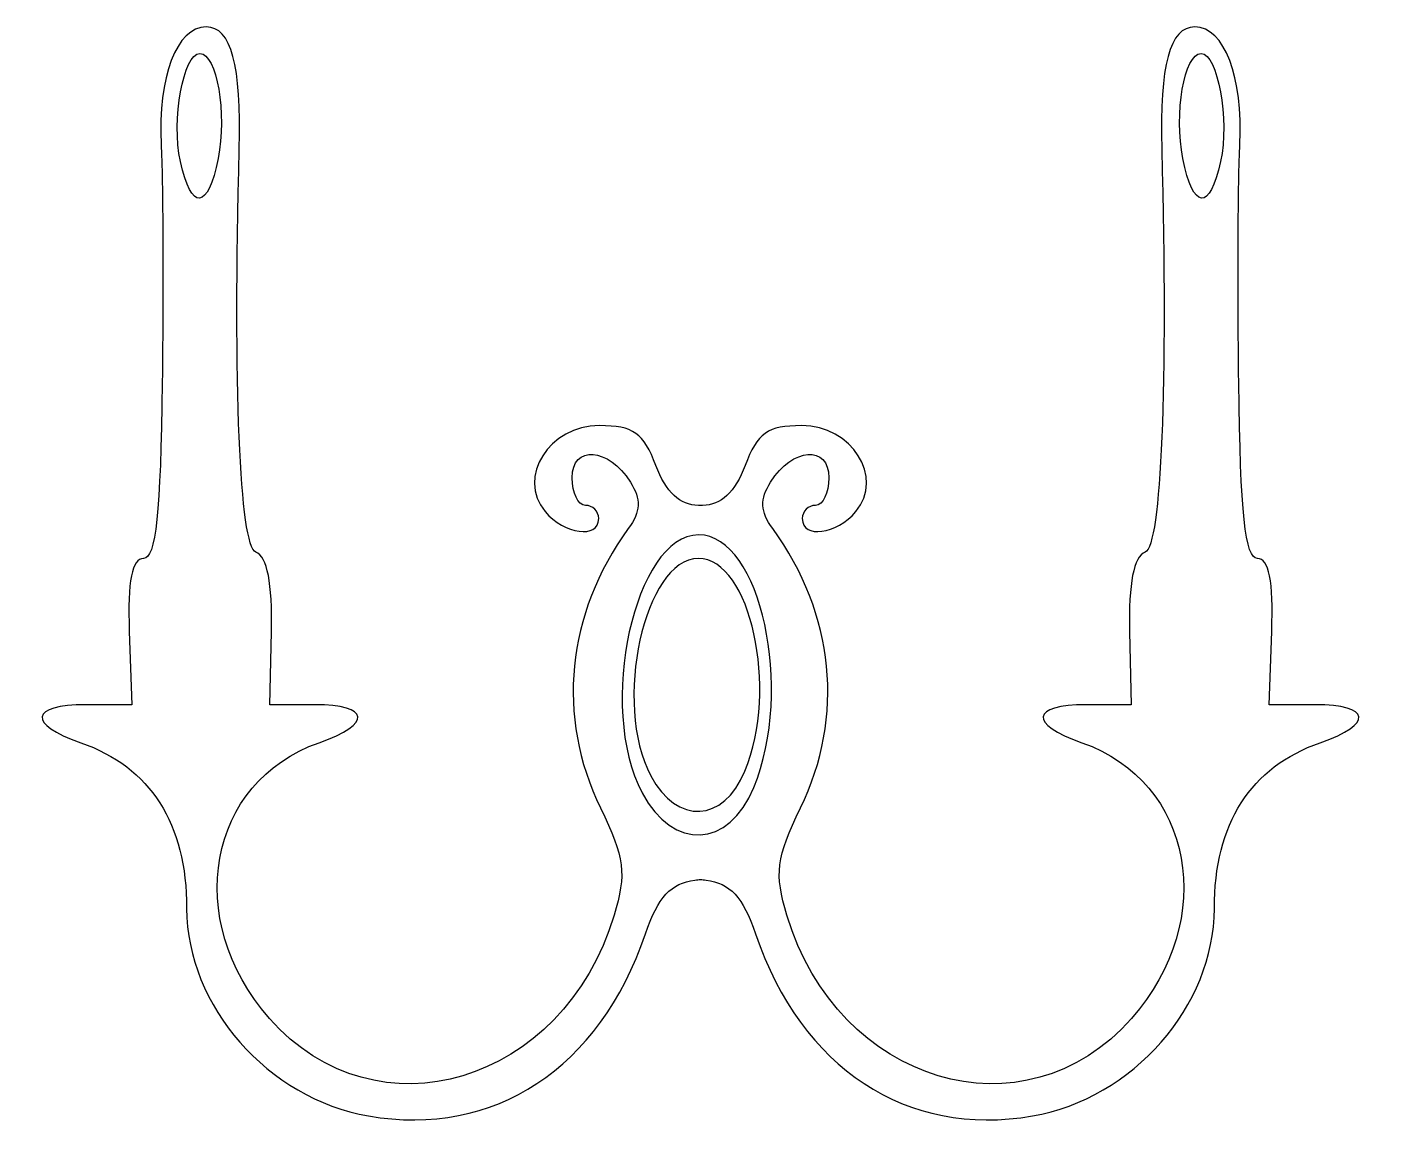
# Model space of a CAD drawing. Header units: centimetres. Extents: x -9.7 to 9.7, y -8.1 to 7.8.
import ezdxf

# ---------------------------------------------------------------- set-up
doc = ezdxf.new("R2010")
doc.units = ezdxf.units.CM
doc.header["$MEASUREMENT"] = 0
doc.layers.add('Camada 1', color=7, linetype='Continuous')

msp = doc.modelspace()

# ---------------------------------------------------------------- linework, layer by layer
at = {"layer": 'Camada 1'}
for points, knots in [([(0.00001, -4.38917), (-0.0251, -4.39078), (-0.05143, -4.39335), (-0.0791, -4.39676), (-0.0791, -4.39676), (-0.4252, -4.43957), (-0.6079, -4.63809), (-0.78951, -5.16913), (-0.78951, -5.16913), (-1.45004, -7.10162), (-2.95198, -8.08907), (-4.75852, -7.7789), (-4.75852, -7.7789), (-4.75852, -7.7789), (-4.7587, -7.77891), (-4.7587, -7.77891), (-4.7587, -7.77891), (-6.19682, -7.53182), (-7.36606, -6.1981), (-7.36606, -4.80462), (-7.36606, -4.80462), (-7.36606, -3.58664), (-7.88388, -2.77593), (-8.88456, -2.42707), (-8.88456, -2.42707), (-9.65564, -2.15839), (-9.61656, -1.88205), (-8.80791, -1.88205), (-8.80791, -1.88205), (-8.80791, -1.88205), (-8.1537, -1.88206), (-8.1537, -1.88206), (-8.1537, -1.88206), (-8.1537, -1.88206), (-8.18868, -0.83397), (-8.18868, -0.83397), (-8.18868, -0.83397), (-8.21289, -0.10383), (-8.15111, 0.21415), (-7.98529, 0.21397), (-7.98529, 0.21397), (-7.80834, 0.21378), (-7.73912, 0.86223), (-7.71586, 2.73833), (-7.71586, 2.73833), (-7.69856, 4.12694), (-7.70583, 5.6624), (-7.73168, 6.15063), (-7.73168, 6.15063), (-7.78305, 7.11578), (-7.50767, 7.83513), (-7.0864, 7.83513), (-7.0864, 7.83513), (-6.72654, 7.83513), (-6.57954, 7.29292), (-6.61155, 6.08293), (-6.61155, 6.08293), (-6.70124, 2.69595), (-6.60634, 0.39336), (-6.37337, 0.30403), (-6.37337, 0.30403), (-6.20965, 0.24132), (-6.13559, -0.13957), (-6.15138, -0.83619), (-6.15138, -0.83619), (-6.15138, -0.83619), (-6.17519, -1.88206), (-6.17519, -1.88206), (-6.17519, -1.88206), (-6.17519, -1.88206), (-5.53216, -1.88206), (-5.53216, -1.88206), (-5.53216, -1.88206), (-4.73299, -1.88206), (-4.69949, -2.15987), (-5.46649, -2.42708), (-5.46649, -2.42708), (-7.06703, -2.98509), (-7.4243, -4.96208), (-6.1806, -6.37876), (-6.1806, -6.37876), (-4.64816, -8.1239), (-1.96841, -7.32192), (-1.23845, -4.89971), (-1.23845, -4.89971), (-1.05872, -4.30337), (-1.08719, -4.08008), (-1.43437, -3.36298), (-1.43437, -3.36298), (-2.07053, -2.04879), (-1.92523, -0.58798), (-1.03564, 0.64249), (-1.03564, 0.64249), (-0.85628, 0.89054), (-0.84826, 1.06135), (-1.00458, 1.30937), (-1.00458, 1.30937), (-1.31904, 1.80859), (-1.84058, 1.84711), (-1.84058, 1.37097), (-1.84058, 1.37097), (-1.84058, 1.15364), (-1.7548, 0.97595), (-1.65005, 0.97595), (-1.65005, 0.97595), (-1.5453, 0.97595), (-1.45952, 0.89017), (-1.45952, 0.78542), (-1.45952, 0.78542), (-1.45952, 0.49385), (-1.95463, 0.55896), (-2.22628, 0.88644), (-2.22628, 0.88644), (-2.63694, 1.381), (-2.17048, 2.11913), (-1.44703, 2.11913), (-1.44703, 2.11913), (-0.96401, 2.11913), (-0.81515, 2.01383), (-0.63912, 1.54752), (-0.63912, 1.54752), (-0.49548, 1.16702), (-0.29191, 0.97591), (-0.0305, 0.97591), (-0.0305, 0.97591), (-0.0305, 0.97591), (0.03057, 0.97592), (0.03057, 0.97592), (0.03057, 0.97592), (0.292, 0.97592), (0.49555, 1.167), (0.63919, 1.54753), (0.63919, 1.54753), (0.81522, 2.01383), (0.96407, 2.11914), (1.4471, 2.11914), (1.4471, 2.11914), (2.17055, 2.11914), (2.63701, 1.38101), (2.22635, 0.88645), (2.22635, 0.88645), (1.95468, 0.55898), (1.45959, 0.49386), (1.45959, 0.78543), (1.45959, 0.78543), (1.45959, 0.89018), (1.54534, 0.97596), (1.65012, 0.97596), (1.65012, 0.97596), (1.75487, 0.97596), (1.84065, 1.15365), (1.84065, 1.37098), (1.84065, 1.37098), (1.84065, 1.84712), (1.3191, 1.80863), (1.00465, 1.30938), (1.00465, 1.30938), (0.84833, 1.06136), (0.85635, 0.89054), (1.03571, 0.6425), (1.03571, 0.6425), (1.92529, -0.58797), (2.0706, -2.04879), (1.43444, -3.36297), (1.43444, -3.36297), (1.08725, -4.0801), (1.05878, -4.30335), (1.23852, -4.8997), (1.23852, -4.8997), (1.96848, -7.32193), (4.64821, -8.12389), (6.18067, -6.37875), (6.18067, -6.37875), (7.42434, -4.96204), (7.0671, -2.98505), (5.46656, -2.42707), (5.46656, -2.42707), (4.69959, -2.15987), (4.73306, -1.88205), (5.53223, -1.88205), (5.53223, -1.88205), (5.53223, -1.88205), (6.17526, -1.88206), (6.17526, -1.88206), (6.17526, -1.88206), (6.17526, -1.88206), (6.15145, -0.83619), (6.15145, -0.83619), (6.15145, -0.83619), (6.13563, -0.13957), (6.20968, 0.24133), (6.37344, 0.30403), (6.37344, 0.30403), (6.60641, 0.39335), (6.70131, 2.69592), (6.61162, 6.08293), (6.61162, 6.08293), (6.57954, 7.29292), (6.72654, 7.83513), (7.08643, 7.83513), (7.08643, 7.83513), (7.50767, 7.83513), (7.78305, 7.11578), (7.73172, 6.15066), (7.73172, 6.15066), (7.70584, 5.66242), (7.69859, 4.12699), (7.71587, 2.73836), (7.71587, 2.73836), (7.73915, 0.86225), (7.80837, 0.21379), (7.98532, 0.214), (7.98532, 0.214), (8.15111, 0.21419), (8.21289, -0.10382), (8.18871, -0.83394), (8.18871, -0.83394), (8.18871, -0.83394), (8.15373, -1.88203), (8.15373, -1.88203), (8.15373, -1.88203), (8.15373, -1.88203), (8.80797, -1.88203), (8.80797, -1.88203), (8.80797, -1.88203), (9.61662, -1.88203), (9.6557, -2.15833), (8.88462, -2.42705), (8.88462, -2.42705), (7.88394, -2.77593), (7.3661, -3.58661), (7.3661, -4.8046), (7.3661, -4.8046), (7.3661, -6.19808), (6.19685, -7.53179), (4.75874, -7.77889), (4.75874, -7.77889), (4.75874, -7.77889), (4.75854, -7.77888), (4.75854, -7.77888), (4.75854, -7.77888), (2.95202, -8.08908), (1.45006, -7.1016), (0.78953, -5.16911), (0.78953, -5.16911), (0.60792, -4.63806), (0.4252, -4.43955), (0.0791, -4.39674), (0.0791, -4.39674), (0.05142, -4.39335), (0.02512, -4.39076), (0.00001, -4.38917)], [0, 0, 0, 0, 0.015625, 0.015625, 0.015625, 0.015625, 0.03125, 0.03125, 0.03125, 0.03125, 0.046875, 0.046875, 0.046875, 0.046875, 0.0625, 0.0625, 0.0625, 0.0625, 0.078125, 0.078125, 0.078125, 0.078125, 0.09375, 0.09375, 0.09375, 0.09375, 0.109375, 0.109375, 0.109375, 0.109375, 0.125, 0.125, 0.125, 0.125, 0.140625, 0.140625, 0.140625, 0.140625, 0.15625, 0.15625, 0.15625, 0.15625, 0.171875, 0.171875, 0.171875, 0.171875, 0.1875, 0.1875, 0.1875, 0.1875, 0.203125, 0.203125, 0.203125, 0.203125, 0.21875, 0.21875, 0.21875, 0.21875, 0.234375, 0.234375, 0.234375, 0.234375, 0.25, 0.25, 0.25, 0.25, 0.265625, 0.265625, 0.265625, 0.265625, 0.28125, 0.28125, 0.28125, 0.28125, 0.296875, 0.296875, 0.296875, 0.296875, 0.3125, 0.3125, 0.3125, 0.3125, 0.328125, 0.328125, 0.328125, 0.328125, 0.34375, 0.34375, 0.34375, 0.34375, 0.359375, 0.359375, 0.359375, 0.359375, 0.375, 0.375, 0.375, 0.375, 0.390625, 0.390625, 0.390625, 0.390625, 0.40625, 0.40625, 0.40625, 0.40625, 0.421875, 0.421875, 0.421875, 0.421875, 0.4375, 0.4375, 0.4375, 0.4375, 0.453125, 0.453125, 0.453125, 0.453125, 0.46875, 0.46875, 0.46875, 0.46875, 0.484375, 0.484375, 0.484375, 0.484375, 0.5, 0.5, 0.5, 0.5, 0.515625, 0.515625, 0.515625, 0.515625, 0.53125, 0.53125, 0.53125, 0.53125, 0.546875, 0.546875, 0.546875, 0.546875, 0.5625, 0.5625, 0.5625, 0.5625, 0.578125, 0.578125, 0.578125, 0.578125, 0.59375, 0.59375, 0.59375, 0.59375, 0.609375, 0.609375, 0.609375, 0.609375, 0.625, 0.625, 0.625, 0.625, 0.640625, 0.640625, 0.640625, 0.640625, 0.65625, 0.65625, 0.65625, 0.65625, 0.671875, 0.671875, 0.671875, 0.671875, 0.6875, 0.6875, 0.6875, 0.6875, 0.703125, 0.703125, 0.703125, 0.703125, 0.71875, 0.71875, 0.71875, 0.71875, 0.734375, 0.734375, 0.734375, 0.734375, 0.75, 0.75, 0.75, 0.75, 0.765625, 0.765625, 0.765625, 0.765625, 0.78125, 0.78125, 0.78125, 0.78125, 0.796875, 0.796875, 0.796875, 0.796875, 0.8125, 0.8125, 0.8125, 0.8125, 0.828125, 0.828125, 0.828125, 0.828125, 0.84375, 0.84375, 0.84375, 0.84375, 0.859375, 0.859375, 0.859375, 0.859375, 0.875, 0.875, 0.875, 0.875, 0.890625, 0.890625, 0.890625, 0.890625, 0.90625, 0.90625, 0.90625, 0.90625, 0.921875, 0.921875, 0.921875, 0.921875, 0.9375, 0.9375, 0.9375, 0.9375, 0.953125, 0.953125, 0.953125, 0.953125, 0.96875, 0.96875, 0.96875, 0.96875, 1, 1, 1, 1]), ([(-0.71285, -2.90094), (-1.26175, -1.87515), (-0.80403, 0.21381), (-0.03054, 0.21381), (-0.03054, 0.21381), (0.71728, 0.21381), (1.12548, -1.65412), (0.63579, -2.8362), (0.63579, -2.8362), (0.32987, -3.57489), (-0.33513, -3.60672), (-0.71285, -2.90094)], [0, 0, 0, 0, 0.25, 0.25, 0.25, 0.25, 0.5, 0.5, 0.5, 0.5, 1, 1, 1, 1])]:
    msp.add_open_spline(points, degree=3, knots=knots, dxfattribs=at)
at = {"layer": 'Camada 1', "color": 7, "lineweight": 25}
for points in [[(-6.91448, 5.94839), (-6.78647, 6.58958), (-6.93607, 7.45405), (-7.17554, 7.45405), (-7.17554, 7.45405), (-7.41443, 7.45405), (-7.58691, 6.50158), (-7.45595, 5.90542), (-7.45595, 5.90542), (-7.29889, 5.19036), (-7.0624, 5.20914), (-6.91448, 5.94839)], [(7.45592, 5.90542), (7.58692, 6.50158), (7.41443, 7.45405), (7.17551, 7.45405), (7.17551, 7.45405), (6.93604, 7.45405), (6.78644, 6.58958), (6.91447, 5.94839), (6.91447, 5.94839), (7.0624, 5.20914), (7.29889, 5.19036), (7.45592, 5.90542)], [(-0.83649, -3.1447), (-1.48813, -1.92696), (-0.94473, 0.55301), (-0.02647, 0.55301), (-0.02647, 0.55301), (0.86131, 0.55301), (1.34595, -1.66454), (0.76455, -3.06784), (0.76455, -3.06784), (0.40141, -3.9448), (-0.38805, -3.98259), (-0.83649, -3.1447)]]:
    msp.add_open_spline(points, degree=3, knots=[0, 0, 0, 0, 0.25, 0.25, 0.25, 0.25, 0.5, 0.5, 0.5, 0.5, 1, 1, 1, 1], dxfattribs=at)

doc.saveas('drawing.dxf')
